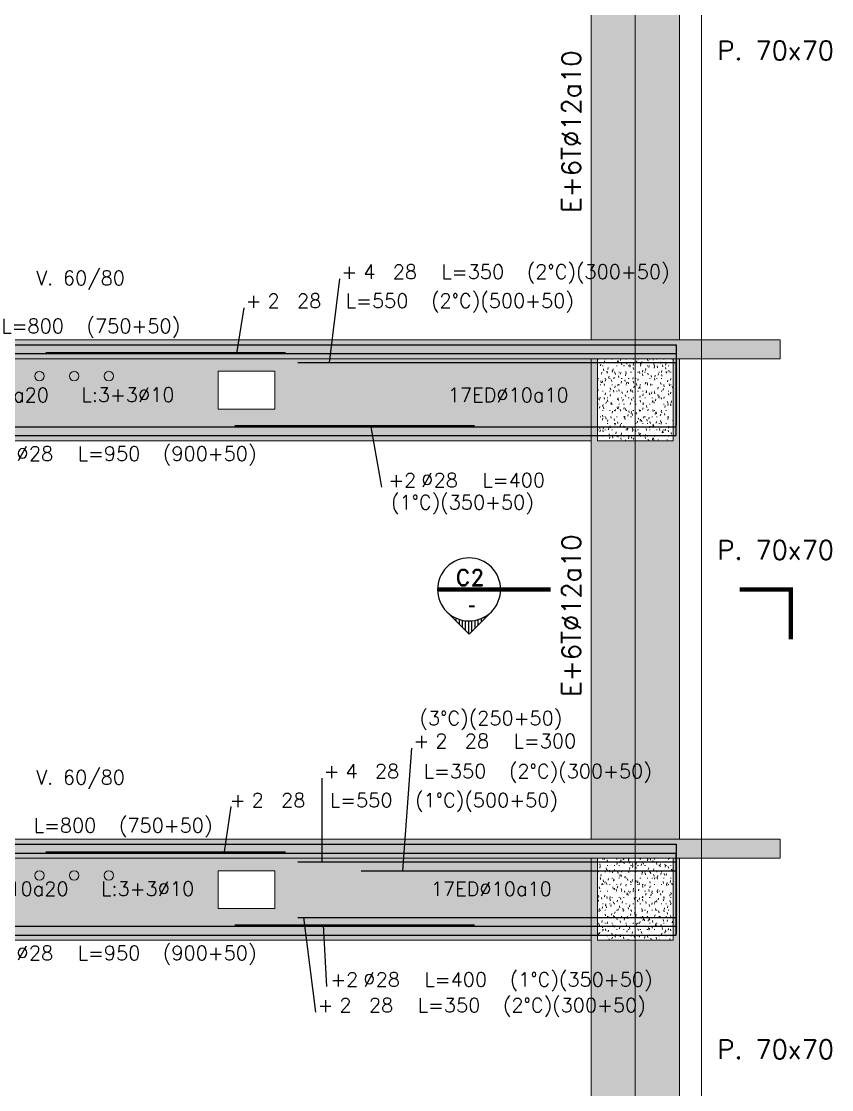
# Model space of a CAD drawing. Extents: x -9609 to 18865, y -11714 to 16567.
# Drawn here: x 2605 to 3248, y 2562 to 3409 of the extents above; entities that cross this region are included whole.
import ezdxf
from ezdxf.enums import TextEntityAlignment as Align

# ---------------------------------------------------------------- set-up
doc = ezdxf.new("R2010")
doc.units = 0
doc.header["$LTSCALE"] = 30
doc.header["$MEASUREMENT"] = 0
doc.linetypes.add('EJEI$0$RLE-PROYECCION', pattern=[0.71438, 0.47625, -0.23813])
doc.layers.get('0').update_dxf_attribs({"linetype": 'CONTINUOUS'})
doc.layers.add('EJEI$0$RLA-ACHURADO', color=30, linetype='EJEI$0$RLE-PROYECCION', lineweight=15, transparency=0.7)
for name, color, linetype, lineweight in [('EJEI$0$RLA-CONTORNO', 30, 'CONTINUOUS', 15), ('EJEI$0$RLA-EJES', 1, 'CONTINUOUS', 9), ('EJEI$0$RLA-TEXTOS-1', 9, 'CONTINUOUS', 9)]:
    doc.layers.add(name, color=color, linetype=linetype, lineweight=lineweight)
for name, color, linetype in [('EJEI$0$RLA-CORTES', 5, 'CONTINUOUS'), ('EJEI$0$RLA-FE', 7, 'CONTINUOUS'), ('EJEI$0$RLA-TEXTOS-FE', 9, 'CONTINUOUS')]:
    doc.layers.add(name, color=color, linetype=linetype)
doc.styles.add('EJEI$0$RomanD', font='romand.shx', dxfattribs={"height": 31.5})
doc.styles.add('EJEI$0$RomanS', font='romans.shx', dxfattribs={"height": 11.25})
doc.styles.add('EJEI$0$Standard', font='txt')
pattern_1 = [(0, (-2025.082, -1558.006), (7.448, 5.08), [0.614, -4.971, 0.614, -4.971, -29.791]), (0, (-2025.082, -1558.006), (7.448, 5.08), [-11.172, 0.614, -10.557, 0.614, -4.971, -13.034]), (0, (-2025.082, -1558.006), (7.448, 5.08), [-27.929, 0.614, -3.109, 0.614, -8.695]), (101.948, (-2022.289, -1555.466), (-5.3358703, 15.057556), [1.484, -12.007, 1.484, -83.956]), (101.948, (-2022.289, -1555.466), (-5.3358703, 15.057556), [-14.974, -12.007, 1.484, -25.497, -44.968]), (101.948, (-2022.289, -1555.466), (-5.3358703, 15.057556), [-53.962, 1.484, -12.007, 1.484, -29.994]), (101.948, (-2022.289, -1555.466), (-5.3358703, 15.057556), [-68.936, -7.51, 1.484, -21]), (258.052, (-2021.358, -1545.306), (-2.1116062, -20.1370994), [1.484, -12.007, 1.484, -83.956]), (258.052, (-2021.358, -1545.306), (-2.1116062, -20.1370994), [-14.974, -12.007, 1.484, -25.497, -44.968]), (258.052, (-2021.358, -1545.306), (-2.1116062, -20.1370994), [-53.962, 1.484, -12.007, 1.484, -29.994]), (258.052, (-2021.358, -1545.306), (-2.1116062, -20.1370994), [-68.936, -7.51, 1.484, -21])]

# ---------------------------------------------------------------- blocks, each defined once
blk = doc.blocks.new('*U127')
at = {"layer": 'EJEI$0$RLA-FE'}
for p, q in [((0, 0), (0, 0)), ((0, 0), (218.21, 0)), ((218.21, 0), (268.21, 0)), ((268.21, 0), (300, 0)), ((300, 0), (300, -50))]:
    blk.add_line(p, q, dxfattribs=at)
at = {"layer": 'EJEI$0$RLA-FE', "color": 3, "style": 'EJEI$0$RomanS', "flags": 8}
for tag, p in [('F=', (32.87, 66.32)), ('NUM', (47.28, 66.32))]:
    blk.add_attdef(tag, text='', height=11.25, dxfattribs=at).set_placement(p, align=Align.RIGHT)
at = {"layer": 'EJEI$0$RLA-FE', "color": 3, "style": 'EJEI$0$RomanS'}
for tag, p, flags in [('PHI', (51.17, 66.54), 14), ('DIAM', (61.03, 66.32), 12), ('MINUS', (83.05, 66.32), 13), ('MARK', (96.44, 66.32), 13), ('TEXTO_FE1', (99.74, 66.32), 8), ('TEXTO_FE2', (167.26, 66.34), 8), ('TIPO', (148.8, -75.78), 13), ('NVECES', (134.93, -94.72), 13), ('NUMFE', (138.86, -114.48), 13), ('CAPA', (147.06, -133.6), 13), ('DESPLAZA', (328.34, -151.59), 13), ('ESPACIO', (334.39, -169.95), 13), ('CANT', (348.23, -188.75), 13)]:
    blk.add_attdef(tag, p, '', height=11.25, dxfattribs=dict(at, flags=flags))
blk = doc.blocks.new('*U122')
at = {"layer": 'EJEI$0$RLA-FE'}
for p, q in [((0, 0), (1018.21, 0)), ((1018.21, 0), (1068.21, 0)), ((1068.21, 0), (1100, 0)), ((1100, 0), (1100, 0))]:
    blk.add_line(p, q, dxfattribs=at)
at = {"layer": 'EJEI$0$RLA-FE', "color": 3, "style": 'EJEI$0$RomanS', "flags": 8}
for tag, p in [('F=', (555.67, 36.32)), ('NUM', (570.08, 36.32))]:
    blk.add_attdef(tag, text='', height=11.25, dxfattribs=at).set_placement(p, align=Align.RIGHT)
at = {"layer": 'EJEI$0$RLA-FE', "color": 3, "style": 'EJEI$0$RomanS'}
for tag, p, flags in [('PHI', (573.98, 36.54), 14), ('DIAM', (583.83, 36.32), 12), ('MINUS', (605.85, 36.32), 13), ('MARK', (619.24, 36.32), 13), ('TEXTO_FE1', (622.54, 36.32), 8), ('TEXTO_FE2', (690.07, 36.34), 8), ('TIPO', (548.8, -75.78), 13), ('NVECES', (534.93, -94.72), 13), ('NUMFE', (538.86, -114.48), 13), ('CAPA', (547.06, -133.6), 13), ('DESPLAZA', (278.34, -151.59), 13), ('ESPACIO', (284.39, -169.95), 13), ('CANT', (298.23, -188.75), 13)]:
    blk.add_attdef(tag, p, '', height=11.25, dxfattribs=dict(at, flags=flags))
blk = doc.blocks.new('*U44')
at = {"layer": 'EJEI$0$RLA-FE'}
for p, q in [((0, 0), (0, 0)), ((0, 0), (418.21, 0)), ((418.21, 0), (468.21, 0)), ((468.21, 0), (500, 0)), ((500, 0), (500, -50))]:
    blk.add_line(p, q, dxfattribs=at)
at = {"layer": 'EJEI$0$RLA-FE', "color": 3, "style": 'EJEI$0$RomanS', "flags": 8}
for tag, p in [('F=', (158.44, 36.32)), ('NUM', (172.85, 36.32))]:
    blk.add_attdef(tag, text='', height=11.25, dxfattribs=at).set_placement(p, align=Align.RIGHT)
at = {"layer": 'EJEI$0$RLA-FE', "color": 3, "style": 'EJEI$0$RomanS'}
for tag, p, flags in [('PHI', (176.74, 36.54), 14), ('DIAM', (186.6, 36.32), 12), ('MINUS', (208.62, 36.32), 13), ('MARK', (222.01, 36.32), 13), ('TEXTO_FE1', (225.31, 36.32), 8), ('TEXTO_FE2', (292.83, 36.34), 8), ('TIPO', (248.8, -75.78), 13), ('NVECES', (234.93, -94.72), 13), ('NUMFE', (238.86, -114.48), 13), ('CAPA', (247.06, -133.6), 13), ('DESPLAZA', (278.34, -151.59), 13), ('ESPACIO', (284.39, -169.95), 13), ('CANT', (298.23, -188.75), 13)]:
    blk.add_attdef(tag, p, '', height=11.25, dxfattribs=dict(at, flags=flags))
blk = doc.blocks.new('*U45')
at = {"layer": 'EJEI$0$RLA-FE', "color": 6}
blk.add_line((0, 1), (190, 1), dxfattribs=at)
at = {"layer": 'EJEI$0$RLA-FE', "color": 3, "style": 'EJEI$0$RomanS', "flags": 8}
for tag, p in [('(', (80.66, 9.14)), ('EMP', (99.68, 9.14)), (')', (118.99, 9.14))]:
    blk.add_attdef(tag, text='', height=11.25, dxfattribs=at).set_placement(p, align=Align.CENTER)
blk = doc.blocks.new('*U126')
at = {"layer": 'EJEI$0$RLA-FE'}
for p, q in [((0, 0), (668.21, 0)), ((668.21, 0), (718.21, 0)), ((718.21, 0), (750, 0)), ((750, 0), (750, -50))]:
    blk.add_line(p, q, dxfattribs=at)
at = {"layer": 'EJEI$0$RLA-FE', "color": 3, "style": 'EJEI$0$RomanS', "flags": 8}
for tag, p in [('F=', (173.55, 9.32)), ('NUM', (187.96, 9.32))]:
    blk.add_attdef(tag, text='', height=11.25, dxfattribs=at).set_placement(p, align=Align.RIGHT)
at = {"layer": 'EJEI$0$RLA-FE', "color": 3, "style": 'EJEI$0$RomanS'}
for tag, p, flags in [('PHI', (191.85, 9.54), 14), ('DIAM', (201.71, 9.32), 12), ('MINUS', (223.73, 9.32), 13), ('MARK', (237.12, 9.32), 13), ('TEXTO_FE1', (240.42, 9.32), 8), ('TEXTO_FE2', (307.94, 9.34), 8), ('TIPO', (373.8, -75.78), 13), ('NVECES', (359.93, -94.72), 13), ('NUMFE', (363.86, -114.48), 13), ('CAPA', (372.06, -133.6), 13), ('DESPLAZA', (278.34, -151.59), 13), ('ESPACIO', (284.39, -169.95), 13), ('CANT', (298.23, -188.75), 13)]:
    blk.add_attdef(tag, p, '', height=11.25, dxfattribs=dict(at, flags=flags))
blk = doc.blocks.new('*U128')
at = {"layer": 'EJEI$0$RLA-FE'}
for p, q in [((0, 0), (0, 0)), ((0, 0), (168.21, 0)), ((168.21, 0), (218.21, 0)), ((218.21, 0), (250, 0)), ((250, 0), (250, -50))]:
    blk.add_line(p, q, dxfattribs=at)
at = {"layer": 'EJEI$0$RLA-FE', "color": 3, "style": 'EJEI$0$RomanS'}
for tag, p, flags in [('TEXTO_FE2', (46.3, 115.34), 8), ('PHI', (72.42, 97.49), 14), ('DIAM', (82.27, 97.27), 12), ('MINUS', (104.29, 97.27), 13), ('MARK', (117.68, 97.27), 13), ('TEXTO_FE1', (120.99, 97.27), 8), ('TIPO', (123.8, -75.78), 13), ('NVECES', (109.93, -94.72), 13), ('NUMFE', (113.86, -114.48), 13), ('CAPA', (122.06, -133.6), 13), ('DESPLAZA', (278.34, -151.59), 13), ('ESPACIO', (284.39, -169.95), 13), ('CANT', (298.23, -188.75), 13)]:
    blk.add_attdef(tag, p, '', height=11.25, dxfattribs=dict(at, flags=flags))
at = {"layer": 'EJEI$0$RLA-FE', "color": 3, "style": 'EJEI$0$RomanS', "flags": 8}
for tag, p in [('F=', (54.11, 97.27)), ('NUM', (68.52, 97.27))]:
    blk.add_attdef(tag, text='', height=11.25, dxfattribs=at).set_placement(p, align=Align.RIGHT)
blk = doc.blocks.new('*U139')
at = {"layer": 'EJEI$0$RLA-FE'}
for p, q in [((0, 0), (0, 0)), ((0, 0), (218.21, 0)), ((218.21, 0), (268.21, 0)), ((268.21, 0), (300, 0)), ((300, 0), (300, -50))]:
    blk.add_line(p, q, dxfattribs=at)
at = {"layer": 'EJEI$0$RLA-FE', "color": 3, "style": 'EJEI$0$RomanS', "flags": 8}
for tag, p in [('F=', (46.98, 66.32)), ('NUM', (61.39, 66.32))]:
    blk.add_attdef(tag, text='', height=11.25, dxfattribs=at).set_placement(p, align=Align.RIGHT)
at = {"layer": 'EJEI$0$RLA-FE', "color": 3, "style": 'EJEI$0$RomanS'}
for tag, p, flags in [('PHI', (65.28, 66.54), 14), ('DIAM', (75.14, 66.32), 12), ('MINUS', (97.16, 66.32), 13), ('MARK', (110.55, 66.32), 13), ('TEXTO_FE1', (113.85, 66.32), 8), ('TEXTO_FE2', (181.37, 66.34), 8), ('TIPO', (148.8, -75.78), 13), ('NVECES', (134.93, -94.72), 13), ('NUMFE', (138.86, -114.48), 13), ('CAPA', (147.06, -133.6), 13), ('DESPLAZA', (328.34, -151.59), 13), ('ESPACIO', (334.39, -169.95), 13), ('CANT', (348.23, -188.75), 13)]:
    blk.add_attdef(tag, p, '', height=11.25, dxfattribs=dict(at, flags=flags))
blk = doc.blocks.new('*U138')
at = {"layer": 'EJEI$0$RLA-FE'}
for p, q in [((0, 0), (0, 0)), ((0, 0), (418.21, 0)), ((418.21, 0), (468.21, 0)), ((468.21, 0), (500, 0)), ((500, 0), (500, -50))]:
    blk.add_line(p, q, dxfattribs=at)
at = {"layer": 'EJEI$0$RLA-FE', "color": 3, "style": 'EJEI$0$RomanS', "flags": 8}
for tag, p in [('F=', (171.08, 36.32)), ('NUM', (185.49, 36.32))]:
    blk.add_attdef(tag, text='', height=11.25, dxfattribs=at).set_placement(p, align=Align.RIGHT)
at = {"layer": 'EJEI$0$RLA-FE', "color": 3, "style": 'EJEI$0$RomanS'}
for tag, p, flags in [('PHI', (189.38, 36.54), 14), ('DIAM', (199.24, 36.32), 12), ('MINUS', (221.26, 36.32), 13), ('MARK', (234.65, 36.32), 13), ('TEXTO_FE1', (237.95, 36.32), 8), ('TEXTO_FE2', (305.47, 36.34), 8), ('TIPO', (248.8, -75.78), 13), ('NVECES', (234.93, -94.72), 13), ('NUMFE', (238.86, -114.48), 13), ('CAPA', (247.06, -133.6), 13), ('DESPLAZA', (278.34, -151.59), 13), ('ESPACIO', (284.39, -169.95), 13), ('CANT', (298.23, -188.75), 13)]:
    blk.add_attdef(tag, p, '', height=11.25, dxfattribs=dict(at, flags=flags))
blk = doc.blocks.new('*U137')
at = {"layer": 'EJEI$0$RLA-FE'}
for p, q in [((0, 0), (668.21, 0)), ((668.21, 0), (718.21, 0)), ((718.21, 0), (750, 0)), ((750, 0), (750, -50))]:
    blk.add_line(p, q, dxfattribs=at)
at = {"layer": 'EJEI$0$RLA-FE', "color": 3, "style": 'EJEI$0$RomanS', "flags": 8}
for tag, p in [('F=', (147.89, 9.32)), ('NUM', (162.3, 9.32))]:
    blk.add_attdef(tag, text='', height=11.25, dxfattribs=at).set_placement(p, align=Align.RIGHT)
at = {"layer": 'EJEI$0$RLA-FE', "color": 3, "style": 'EJEI$0$RomanS'}
for tag, p, flags in [('PHI', (166.2, 9.54), 14), ('DIAM', (176.05, 9.32), 12), ('MINUS', (198.07, 9.32), 13), ('MARK', (211.46, 9.32), 13), ('TEXTO_FE1', (214.76, 9.32), 8), ('TEXTO_FE2', (282.29, 9.34), 8), ('TIPO', (373.8, -75.78), 13), ('NVECES', (359.93, -94.72), 13), ('NUMFE', (363.86, -114.48), 13), ('CAPA', (372.06, -133.6), 13), ('DESPLAZA', (278.34, -151.59), 13), ('ESPACIO', (284.39, -169.95), 13), ('CANT', (298.23, -188.75), 13)]:
    blk.add_attdef(tag, p, '', height=11.25, dxfattribs=dict(at, flags=flags))
blk = doc.blocks.new('*U151')
at = {"layer": 'EJEI$0$RLA-FE'}
for p, q in [((0, 0), (918.21, 0)), ((918.21, 0), (968.21, 0)), ((968.21, 0), (1000, 0)), ((1000, 0), (1000, 0))]:
    blk.add_line(p, q, dxfattribs=at)
at = {"layer": 'EJEI$0$RLA-FE', "color": 3, "style": 'EJEI$0$RomanS', "flags": 8}
for tag, p in [('F=', (408.44, -47.89)), ('NUM', (422.85, -47.89))]:
    blk.add_attdef(tag, text='', height=11.25, dxfattribs=at).set_placement(p, align=Align.RIGHT)
at = {"layer": 'EJEI$0$RLA-FE', "color": 3, "style": 'EJEI$0$RomanS'}
for tag, p, flags in [('PHI', (426.74, -47.68), 12), ('DIAM', (436.6, -47.89), 12), ('MINUS', (458.62, -47.89), 13), ('MARK', (472.01, -47.89), 13), ('TEXTO_FE1', (475.31, -47.89), 8), ('TEXTO_FE2', (542.83, -47.88), 8), ('TIPO', (498.8, -57.92), 13), ('NVECES', (484.93, -76.86), 13), ('NUMFE', (488.86, -96.62), 13), ('CAPA', (497.06, -115.74), 13), ('DESPLAZA', (277.18, -134.17), 13), ('ESPACIO', (283.22, -152.53), 13), ('CANT', (297.06, -171.33), 13)]:
    blk.add_attdef(tag, p, '', height=11.25, dxfattribs=dict(at, flags=flags))
blk = doc.blocks.new('*U152')
at = {"layer": 'EJEI$0$RLA-FE'}
for p, q in [((350, 0), (350, 50)), ((0, 0), (0, 0)), ((0, 0), (268.21, 0)), ((268.21, 0), (318.21, 0)), ((318.21, 0), (350, 0))]:
    blk.add_line(p, q, dxfattribs=at)
at = {"layer": 'EJEI$0$RLA-FE', "color": 3, "style": 'EJEI$0$RomanS', "flags": 8}
for tag, p in [('F=', (83.44, -47.89)), ('NUM', (97.85, -47.89))]:
    blk.add_attdef(tag, text='', height=11.25, dxfattribs=at).set_placement(p, align=Align.RIGHT)
at = {"layer": 'EJEI$0$RLA-FE', "color": 3, "style": 'EJEI$0$RomanS'}
for tag, p, flags in [('PHI', (101.74, -47.68), 12), ('DIAM', (111.6, -47.89), 12), ('MINUS', (133.62, -47.89), 13), ('MARK', (147.01, -47.89), 13), ('TEXTO_FE1', (150.31, -47.89), 8), ('TEXTO_FE2', (217.83, -47.88), 8), ('TIPO', (173.8, -57.92), 13), ('NVECES', (159.93, -76.86), 13), ('NUMFE', (163.86, -96.62), 13), ('CAPA', (172.06, -115.74), 13), ('DESPLAZA', (277.18, -134.17), 13), ('ESPACIO', (283.22, -152.53), 13), ('CANT', (297.06, -171.33), 13)]:
    blk.add_attdef(tag, p, '', height=11.25, dxfattribs=dict(at, flags=flags))
blk = doc.blocks.new('*U153')
at = {"layer": 'EJEI$0$RLA-FE'}
for p, q in [((900, 0), (900, 50)), ((0, 0), (818.21, 0)), ((818.21, 0), (868.21, 0)), ((868.21, 0), (900, 0))]:
    blk.add_line(p, q, dxfattribs=at)
at = {"layer": 'EJEI$0$RLA-FE', "color": 3, "style": 'EJEI$0$RomanS'}
for tag, p, flags in [('PHI', (376.74, -19.68), 12), ('DIAM', (386.6, -19.89), 12), ('MINUS', (408.62, -19.89), 13), ('MARK', (422.01, -19.89), 13), ('TEXTO_FE1', (425.31, -19.89), 8), ('TEXTO_FE2', (492.83, -19.88), 8), ('TIPO', (448.8, -57.92), 13), ('NVECES', (434.93, -76.86), 13), ('NUMFE', (438.86, -96.62), 13), ('CAPA', (447.06, -115.74), 13), ('DESPLAZA', (277.18, -134.17), 13), ('ESPACIO', (283.22, -152.53), 13), ('CANT', (297.06, -171.33), 13)]:
    blk.add_attdef(tag, p, '', height=11.25, dxfattribs=dict(at, flags=flags))
at = {"layer": 'EJEI$0$RLA-FE', "color": 3, "style": 'EJEI$0$RomanS', "flags": 8}
for tag, p in [('F=', (358.44, -19.89)), ('NUM', (372.85, -19.89))]:
    blk.add_attdef(tag, text='', height=11.25, dxfattribs=at).set_placement(p, align=Align.RIGHT)
blk = doc.blocks.new('*U118')
at = {"layer": 'EJEI$0$RLA-FE'}
for p, q in [((0, 0), (0, 0)), ((0, 0), (218.21, 0)), ((218.21, 0), (268.21, 0)), ((268.21, 0), (300, 0)), ((300, 0), (300, -50))]:
    blk.add_line(p, q, dxfattribs=at)
at = {"layer": 'EJEI$0$RLA-FE', "color": 3, "style": 'EJEI$0$RomanS', "text_generation_flag": 2}
for tag, p, flags in [('NUMFE', (138.86, 256.04), 13), ('NVECES', (134.93, 236.27), 13), ('TIPO', (148.8, 217.34), 13), ('TEXTO_FE1', (94.96, 75.23), 8), ('TEXTO_FE2', (162.48, 75.22), 8), ('PHI', (46.39, 75.02), 14), ('DIAM', (56.25, 75.23), 12), ('MINUS', (78.27, 75.23), 13), ('MARK', (91.66, 75.23), 13)]:
    blk.add_attdef(tag, p, '', height=11.25, rotation=180, dxfattribs=dict(at, flags=flags))
at = {"layer": 'EJEI$0$RLA-FE', "color": 3, "style": 'EJEI$0$RomanS', "text_generation_flag": 2, "flags": 8}
for tag, p in [('F=', (28.09, 75.23)), ('NUM', (42.5, 75.23))]:
    blk.add_attdef(tag, text='', height=11.25, rotation=180, dxfattribs=at).set_placement(p, align=Align.RIGHT)
at = {"layer": 'EJEI$0$RLA-FE', "color": 3, "style": 'EJEI$0$RomanS', "flags": 13}
for tag, p in [('CAPA', (147.06, -133.6)), ('DESPLAZA', (328.34, -151.59)), ('ESPACIO', (334.39, -169.95)), ('CANT', (348.23, -188.75))]:
    blk.add_attdef(tag, p, '', height=11.25, dxfattribs=at)
blk = doc.blocks.new('*U162')
at = {"layer": 'EJEI$0$RLA-FE'}
for p, q in [((350, 0), (350, 50)), ((0, 0), (0, 0)), ((0, 0), (268.21, 0)), ((268.21, 0), (318.21, 0)), ((318.21, 0), (350, 0))]:
    blk.add_line(p, q, dxfattribs=at)
at = {"layer": 'EJEI$0$RLA-FE', "color": 3, "style": 'EJEI$0$RomanS', "flags": 8}
for tag, p in [('F=', (129.4, -47.89)), ('NUM', (143.81, -47.89))]:
    blk.add_attdef(tag, text='', height=11.25, dxfattribs=at).set_placement(p, align=Align.RIGHT)
at = {"layer": 'EJEI$0$RLA-FE', "color": 3, "style": 'EJEI$0$RomanS'}
for tag, p, flags in [('PHI', (147.7, -47.68), 12), ('DIAM', (157.56, -47.89), 12), ('MINUS', (179.58, -47.89), 13), ('MARK', (192.97, -47.89), 13), ('TEXTO_FE1', (196.27, -47.89), 8), ('TIPO', (173.8, -57.92), 13), ('TEXTO_FE2', (123.72, -65.45), 8), ('NVECES', (159.93, -76.86), 13), ('NUMFE', (163.86, -96.62), 13), ('CAPA', (172.06, -115.74), 13), ('DESPLAZA', (277.18, -134.17), 13), ('ESPACIO', (283.22, -152.53), 13), ('CANT', (297.06, -171.33), 13)]:
    blk.add_attdef(tag, p, '', height=11.25, dxfattribs=dict(at, flags=flags))
blk = doc.blocks.new('*X61')
at = {"color": 0}
for p, q in [((2590, 1330.49), (2590, 1340.36)), ((2592.5, 1330.42), (2592.5, 1338.86)), ((2580, 1328.19), (2580, 1330.36)), ((2582.5, 1329.19), (2582.5, 1332.86)), ((2585, 1329.89), (2585, 1335.36)), ((2587.5, 1330.32), (2587.5, 1337.86)), ((2595, 1330.09), (2595, 1336.36)), ((2597.5, 1329.5), (2597.5, 1333.86)), ((2600, 1328.62), (2600, 1331.36)), ((2575, 1325.12), (2575, 1325.36)), ((2577.5, 1326.85), (2577.5, 1327.86)), ((2602.5, 1327.43), (2602.5, 1328.86)), ((2605, 1325.87), (2605, 1326.36)), ((2607.5, 1323.83), (2607.5, 1323.86))]:
    blk.add_line(p, q, dxfattribs=at)
blk = doc.blocks.new('*U63')
at = {"layer": 'EJEI$0$RLA-CORTES', "color": 2, "linetype": 'Continuous'}
for p, q in [((-112.32, -17.68), (-94.64, -35.36)), ((-94.64, -35.36), (-76.97, -17.68))]:
    blk.add_line(p, q, dxfattribs=at)
at = {"layer": 'EJEI$0$RLA-CORTES', "color": 2, "linetype": 'Continuous', "const_width": 3.5}
blk.add_lwpolyline([(-119.64, 0), (-30, 0)], dxfattribs=at)
at = {"layer": 'EJEI$0$RLA-CORTES', "color": 2, "const_width": 3.51}
blk.add_lwpolyline([(160.47, -39.53), (160.47, 0), (120, 0)], dxfattribs=at)
at = {"layer": 'EJEI$0$RLA-CORTES', "color": 1, "linetype": 'Continuous'}
blk.add_arc((-94.64, 0), 25, 315, 225, dxfattribs=at)
at = {"layer": 'EJEI$0$RLA-CORTES', "color": 2, "linetype": 'Continuous'}
blk.add_arc((-94.64, 0), 25, 225, 315, dxfattribs=at)
at = {"layer": 'EJEI$0$RLA-CORTES', "color": 2, "linetype": 'Continuous', "xscale": -1, "rotation": 180}
blk.add_blockref('*X61', (-2685.14, 1305.5), dxfattribs=at)
at = {"layer": 'EJEI$0$RLA-CORTES', "color": 3, "linetype": 'Continuous', "style": 'EJEI$0$RomanD', "flags": 12}
blk.add_attdef('CORTE', text='', height=13, dxfattribs=at).set_placement((-93.94, 9.42), align=Align.MIDDLE_CENTER)
at = {"layer": 'EJEI$0$RLA-CORTES', "color": 3, "linetype": 'Continuous', "style": 'EJEI$0$Standard', "flags": 12}
blk.add_attdef('PLANO', text='', height=13, dxfattribs=at).set_placement((-92.47, -18.36), align=Align.CENTER)
at = {"layer": 'EJEI$0$RLA-CORTES', "color": 3, "linetype": 'Continuous', "style": 'EJEI$0$RomanD', "flags": 13}
blk.add_attdef('NUM', text='', height=13, dxfattribs=at).set_placement((-18.67, -47.91), align=Align.MIDDLE)
blk = doc.blocks.new('EJEI')
at = {"layer": 'EJEI$0$RLA-ACHURADO'}
h = blk.add_hatch(dxfattribs=at)
h.set_pattern_fill('SAND - DENSE', color=256, style=0, pattern_type=2)
h.set_pattern_definition(pattern_1)
h.paths.add_polyline_path([(440.2, 787), (445.18, 787), (445.18, 1168), (440.2, 1168), (440.2, 1103), (380.2, 1103), (380.2, 1168), (375.18, 1168), (375.18, 787), (380.2, 787)], flags=0)
h = blk.add_hatch(dxfattribs=at)
h.set_pattern_fill('SAND - DENSE', color=256, style=0, pattern_type=2)
h.set_pattern_definition(pattern_1)
h.paths.add_polyline_path([(-1011.59, 772), (525.18, 772), (525.18, 787), (-1204.8, 787), (-1204.8, 772)], flags=0)
h = blk.add_hatch(dxfattribs=at)
h.set_pattern_fill('SAND - DENSE', color=256, style=0, pattern_type=2)
h.set_pattern_definition([(0, (-1300.082, -1954.006), (7.448, 5.08), [0.614, -4.971, 0.614, -4.971, -29.791]), (0, (-1300.082, -1954.006), (7.448, 5.08), [-11.172, 0.614, -10.557, 0.614, -4.971, -13.034]), (0, (-1300.082, -1954.006), (7.448, 5.08), [-27.929, 0.614, -3.109, 0.614, -8.695]), (101.948, (-1297.289, -1951.466), (-5.3358703, 15.057556), [1.484, -12.007, 1.484, -83.956]), (101.948, (-1297.289, -1951.466), (-5.3358703, 15.057556), [-14.974, -12.007, 1.484, -25.497, -44.968]), (101.948, (-1297.289, -1951.466), (-5.3358703, 15.057556), [-53.962, 1.484, -12.007, 1.484, -29.994]), (101.948, (-1297.289, -1951.466), (-5.3358703, 15.057556), [-68.936, -7.51, 1.484, -21]), (258.052, (-1296.358, -1941.306), (-2.1116062, -20.1370994), [1.484, -12.007, 1.484, -83.956]), (258.052, (-1296.358, -1941.306), (-2.1116062, -20.1370994), [-14.974, -12.007, 1.484, -25.497, -44.968]), (258.052, (-1296.358, -1941.306), (-2.1116062, -20.1370994), [-53.962, 1.484, -12.007, 1.484, -29.994]), (258.052, (-1296.358, -1941.306), (-2.1116062, -20.1370994), [-68.936, -7.51, 1.484, -21])])
h.paths.add_polyline_path([(-148.98, 732), (-193.98, 732), (-193.98, 762), (-148.98, 762)])
h.paths.add_polyline_path([(375.18, 707), (375.18, 772), (-444.82, 772), (-444.82, 707)])
h.paths.add_polyline_path([(124.35, 762), (124.35, 732), (79.35, 732), (79.35, 762)])
h = blk.add_hatch(dxfattribs=at)
h.set_pattern_fill('SAND - DENSE', color=256, style=0, pattern_type=2)
h.set_pattern_definition(pattern_1)
h.paths.add_polyline_path([(445.18, 391), (445.18, 772), (440.2, 772), (440.2, 707), (380.2, 707), (380.2, 772), (375.18, 772), (375.18, 391)], flags=0)
h = blk.add_hatch(dxfattribs=at)
h.set_pattern_fill('SAND - DENSE', color=256, style=0, pattern_type=2)
h.set_pattern_definition(pattern_1)
h.paths.add_polyline_path([(380.2, 707), (440.2, 707), (440.2, 772), (380.2, 772)], flags=0)
h = blk.add_hatch(dxfattribs=at)
h.set_pattern_fill('SAND - DENSE', color=256, style=0, pattern_type=2)
h.set_pattern_definition(pattern_1)
h.paths.add_polyline_path([(-191.25, 376), (525.18, 376), (525.18, 391), (-1239.82, 391), (-1239.82, 376), (-1011.59, 376)], flags=0)
h = blk.add_hatch(dxfattribs=at)
h.set_pattern_fill('SAND - DENSE', color=256, style=0, pattern_type=2)
h.set_pattern_definition([(0, (-1300.082, -2350.006), (7.448, 5.08), [0.614, -4.971, 0.614, -4.971, -29.791]), (0, (-1300.082, -2350.006), (7.448, 5.08), [-11.172, 0.614, -10.557, 0.614, -4.971, -13.034]), (0, (-1300.082, -2350.006), (7.448, 5.08), [-27.929, 0.614, -3.109, 0.614, -8.695]), (101.948, (-1297.289, -2347.466), (-5.3358703, 15.057556), [1.484, -12.007, 1.484, -83.956]), (101.948, (-1297.289, -2347.466), (-5.3358703, 15.057556), [-14.974, -12.007, 1.484, -25.497, -44.968]), (101.948, (-1297.289, -2347.466), (-5.3358703, 15.057556), [-53.962, 1.484, -12.007, 1.484, -29.994]), (101.948, (-1297.289, -2347.466), (-5.3358703, 15.057556), [-68.936, -7.51, 1.484, -21]), (258.052, (-1296.358, -2337.306), (-2.1116062, -20.1370994), [1.484, -12.007, 1.484, -83.956]), (258.052, (-1296.358, -2337.306), (-2.1116062, -20.1370994), [-14.974, -12.007, 1.484, -25.497, -44.968]), (258.052, (-1296.358, -2337.306), (-2.1116062, -20.1370994), [-53.962, 1.484, -12.007, 1.484, -29.994]), (258.052, (-1296.358, -2337.306), (-2.1116062, -20.1370994), [-68.936, -7.51, 1.484, -21])])
h.paths.add_polyline_path([(-148.98, 336), (-193.98, 336), (-193.98, 366), (-148.98, 366)])
h.paths.add_polyline_path([(375.18, 311), (375.18, 376), (-444.82, 376), (-444.82, 311)])
h.paths.add_polyline_path([(124.35, 366), (124.35, 336), (79.35, 336), (79.35, 366)])
h = blk.add_hatch(dxfattribs=at)
h.set_pattern_fill('SAND - DENSE', color=256, style=0, pattern_type=2)
h.set_pattern_definition(pattern_1)
h.paths.add_polyline_path([(440.2, -5), (445.18, -5), (445.18, 376), (440.2, 376), (440.2, 311), (380.2, 311), (380.2, 376), (375.18, 376), (375.18, -5), (420.18, -5)], flags=0)
h = blk.add_hatch(dxfattribs=at)
h.set_pattern_fill('SAND - DENSE', color=256, style=0, pattern_type=2)
h.set_pattern_definition(pattern_1)
h.paths.add_polyline_path([(440.2, 311), (440.2, 376), (380.2, 376), (380.2, 311)], flags=0)
at = {"layer": 'EJEI$0$RLA-CONTORNO'}
for p, q in [((375.18, 787), (375.18, 1168)), ((445.18, 1168), (445.18, 787)), ((525.18, 787), (-1204.8, 787)), ((525.18, 772), (525.18, 787)), ((-449.8, 772), (380.2, 772)), ((375.18, 391), (375.18, 772)), ((380.2, 772), (380.2, 707)), ((440.2, 772), (380.21, 772)), ((440.2, 772), (525.18, 772)), ((440.2, 707), (440.2, 772)), ((445.18, 772), (445.18, 391)), ((375.18, 707), (-444.8, 707)), ((380.2, 707), (440.2, 707)), ((525.18, 391), (-1239.82, 391)), ((525.18, 376), (525.18, 391)), ((-449.8, 376), (380.2, 376)), ((375.18, -5), (375.18, 376)), ((380.2, 376), (380.2, 311)), ((440.2, 376), (380.21, 376)), ((440.2, 376), (525.18, 376)), ((440.2, 311), (440.2, 376)), ((445.18, 376), (445.18, -5)), ((375.18, 311), (-444.8, 311)), ((380.2, 311), (440.2, 311))]:
    blk.add_line(p, q, dxfattribs=at)
for points in [[(79.35, 732), (124.35, 732), (124.35, 762), (79.35, 762)], [(79.35, 336), (124.35, 336), (124.35, 366), (79.35, 366)]]:
    blk.add_lwpolyline(points, close=True, dxfattribs=at)
for centre in [(-62.32, 758.25), (-34.82, 758.25), (-7.32, 758.25), (-62.32, 362.25), (-34.82, 362.25), (-7.32, 362.25)]:
    blk.add_circle(centre, 3.75, dxfattribs=at)
at = {"layer": 'EJEI$0$RLA-EJES'}
for p, q in [((410.2, -590.94), (410.2, 1463)), ((462.68, -724.49), (462.68, 1448))]:
    blk.add_line(p, q, dxfattribs=at)
at = {"layer": 'EJEI$0$RLA-FE', "color": 2}
for p, q in [((175.65, 835.32), (167.47, 769)), ((99.75, 812.32), (94.02, 776)), ((209.29, 670.11), (200.68, 718)), ((232.78, 463.27), (225.45, 366)), ((161.54, 439.32), (161.54, 373)), ((89.44, 416.8), (84.02, 381)), ((156.76, 253.77), (147.23, 329)), ((165.68, 274.11), (162.89, 323))]:
    blk.add_line(p, q, dxfattribs=at)
at = {"layer": 'EJEI$0$RLA-CORTES'}
ref = blk.add_blockref('*U63', (373.01, 589.03), dxfattribs=at)
ref.add_attrib('CORTE', 'C2', dxfattribs={"color": 3, "linetype": 'Continuous', "height": 13, "style": 'EJEI$0$RomanD'}).set_placement((279.07, 598.45), align=Align.MIDDLE_CENTER)
ref.add_attrib('PLANO', '-', dxfattribs={"color": 3, "linetype": 'Continuous', "height": 13, "style": 'EJEI$0$Standard'}).set_placement((280.54, 570.67), align=Align.CENTER)
at = {"layer": 'EJEI$0$RLA-FE'}
ref = blk.add_blockref('*U139', (142.68, 769), dxfattribs=at)
ref.add_attrib('DIAM', '28', (217.82, 835.32), dxfattribs={"color": 3, "height": 11.25, "style": 'EJEI$0$RomanS'})
ref.add_attrib('NUM', '4', dxfattribs={"color": 3, "height": 11.25, "style": 'EJEI$0$RomanS'}).set_placement((204.07, 835.32), align=Align.RIGHT)
ref.add_attrib('TEXTO_FE1', 'L=350', (256.53, 835.32), dxfattribs={"color": 3, "height": 11.25, "style": 'EJEI$0$RomanS'})
ref.add_attrib('TEXTO_FE2', '(2°C)(300+50)', (324.06, 835.34), dxfattribs={"color": 3, "height": 11.25, "style": 'EJEI$0$RomanS'})
ref.add_attrib('F=', '+', dxfattribs={"color": 3, "height": 11.25, "style": 'EJEI$0$RomanS'}).set_placement((189.66, 835.32), align=Align.RIGHT)
for name, p in [('*U122', (-967.32, 776)), ('*U45', (-57.32, 776)), ('*U151', (-717.32, 718)), ('*U45', (92.68, 718)), ('*U122', (-967.32, 380)), ('*U45', (-57.32, 380)), ('*U151', (-717.32, 322)), ('*U45', (92.68, 322))]:
    blk.add_blockref(name, p, dxfattribs=at)
ref = blk.add_blockref('*U138', (-57.32, 776), dxfattribs=at)
ref.add_attrib('DIAM', '28', (141.92, 812.32), dxfattribs={"color": 3, "height": 11.25, "style": 'EJEI$0$RomanS'})
ref.add_attrib('NUM', '2', dxfattribs={"color": 3, "height": 11.25, "style": 'EJEI$0$RomanS'}).set_placement((128.17, 812.32), align=Align.RIGHT)
ref.add_attrib('TEXTO_FE1', 'L=550', (180.63, 812.32), dxfattribs={"color": 3, "height": 11.25, "style": 'EJEI$0$RomanS'})
ref.add_attrib('TEXTO_FE2', '(2°C)(500+50)', (248.16, 812.34), dxfattribs={"color": 3, "height": 11.25, "style": 'EJEI$0$RomanS'})
ref.add_attrib('F=', '+', dxfattribs={"color": 3, "height": 11.25, "style": 'EJEI$0$RomanS'}).set_placement((113.76, 812.32), align=Align.RIGHT)
ref = blk.add_blockref('*U137', (-307.32, 783), dxfattribs=at)
ref.add_attrib('TEXTO_FE1', 'L=800', (-92.55, 792.32), dxfattribs={"color": 3, "height": 11.25, "style": 'EJEI$0$RomanS'})
ref.add_attrib('TEXTO_FE2', '(750+50)', (-25.03, 792.34), dxfattribs={"color": 3, "height": 11.25, "style": 'EJEI$0$RomanS'})
ref = blk.add_blockref('*U162', (92.68, 718), dxfattribs=at)
ref.add_attrib('DIAM', '28', (250.24, 670.11), dxfattribs={"color": 3, "height": 11.25, "style": 'EJEI$0$RomanS'})
ref.add_attrib('NUM', '+2', dxfattribs={"color": 3, "height": 11.25, "style": 'EJEI$0$RomanS'}).set_placement((236.49, 670.11), align=Align.RIGHT)
ref.add_attrib('TEXTO_FE1', 'L=400', (288.96, 670.11), dxfattribs={"color": 3, "height": 11.25, "style": 'EJEI$0$RomanS'})
ref.add_attrib('TEXTO_FE2', '(1°C)(350+50)', (216.4, 652.55), dxfattribs={"color": 3, "height": 11.25, "style": 'EJEI$0$RomanS'})
ref.add_attrib('PHI', '%%C', (240.39, 670.32), dxfattribs={"color": 3, "height": 11.25, "style": 'EJEI$0$RomanS'})
ref = blk.add_blockref('*U153', (-457.32, 711), dxfattribs=at)
ref.add_attrib('DIAM', '28', (-70.72, 691.11), dxfattribs={"color": 3, "height": 11.25, "style": 'EJEI$0$RomanS'})
ref.add_attrib('TEXTO_FE1', 'L=950', (-32, 691.11), dxfattribs={"color": 3, "height": 11.25, "style": 'EJEI$0$RomanS'})
ref.add_attrib('TEXTO_FE2', '(900+50)', (35.52, 691.12), dxfattribs={"color": 3, "height": 11.25, "style": 'EJEI$0$RomanS'})
ref.add_attrib('PHI', '%%C', (-80.57, 691.32), dxfattribs={"color": 3, "height": 11.25, "style": 'EJEI$0$RomanS'})
ref = blk.add_blockref('*U128', (192.68, 366), dxfattribs=at)
ref.add_attrib('DIAM', '28', (274.96, 463.27), dxfattribs={"color": 3, "height": 11.25, "style": 'EJEI$0$RomanS'})
ref.add_attrib('NUM', '2', dxfattribs={"color": 3, "height": 11.25, "style": 'EJEI$0$RomanS'}).set_placement((261.21, 463.27), align=Align.RIGHT)
ref.add_attrib('TEXTO_FE1', 'L=300', (313.67, 463.27), dxfattribs={"color": 3, "height": 11.25, "style": 'EJEI$0$RomanS'})
ref.add_attrib('TEXTO_FE2', '(3°C)(250+50)', (238.99, 481.34), dxfattribs={"color": 3, "height": 11.25, "style": 'EJEI$0$RomanS'})
ref.add_attrib('F=', '+', dxfattribs={"color": 3, "height": 11.25, "style": 'EJEI$0$RomanS'}).set_placement((246.8, 463.27), align=Align.RIGHT)
ref = blk.add_blockref('*U127', (142.68, 373), dxfattribs=at)
ref.add_attrib('DIAM', '28', (203.71, 439.32), dxfattribs={"color": 3, "height": 11.25, "style": 'EJEI$0$RomanS'})
ref.add_attrib('NUM', '4', dxfattribs={"color": 3, "height": 11.25, "style": 'EJEI$0$RomanS'}).set_placement((189.96, 439.32), align=Align.RIGHT)
ref.add_attrib('TEXTO_FE1', 'L=350', (242.42, 439.32), dxfattribs={"color": 3, "height": 11.25, "style": 'EJEI$0$RomanS'})
ref.add_attrib('TEXTO_FE2', '(2°C)(300+50)', (309.95, 439.34), dxfattribs={"color": 3, "height": 11.25, "style": 'EJEI$0$RomanS'})
ref.add_attrib('F=', '+', dxfattribs={"color": 3, "height": 11.25, "style": 'EJEI$0$RomanS'}).set_placement((175.55, 439.32), align=Align.RIGHT)
ref = blk.add_blockref('*U44', (-57.32, 380), dxfattribs=at)
ref.add_attrib('DIAM', '28', (129.28, 416.32), dxfattribs={"color": 3, "height": 11.25, "style": 'EJEI$0$RomanS'})
ref.add_attrib('NUM', '2', dxfattribs={"color": 3, "height": 11.25, "style": 'EJEI$0$RomanS'}).set_placement((115.53, 416.32), align=Align.RIGHT)
ref.add_attrib('TEXTO_FE1', 'L=550', (168, 416.32), dxfattribs={"color": 3, "height": 11.25, "style": 'EJEI$0$RomanS'})
ref.add_attrib('TEXTO_FE2', '(1°C)(500+50)', (235.52, 416.34), dxfattribs={"color": 3, "height": 11.25, "style": 'EJEI$0$RomanS'})
ref.add_attrib('F=', '+', dxfattribs={"color": 3, "height": 11.25, "style": 'EJEI$0$RomanS'}).set_placement((101.12, 416.32), align=Align.RIGHT)
ref = blk.add_blockref('*U126', (-307.32, 387), dxfattribs=at)
ref.add_attrib('TEXTO_FE1', 'L=800', (-66.9, 396.32), dxfattribs={"color": 3, "height": 11.25, "style": 'EJEI$0$RomanS'})
ref.add_attrib('TEXTO_FE2', '(750+50)', (0.63, 396.34), dxfattribs={"color": 3, "height": 11.25, "style": 'EJEI$0$RomanS'})
ref = blk.add_blockref('*U118', (142.68, 329), dxfattribs=dict(at, xscale=-1, rotation=180))
ref.add_attrib('DIAM', '28', (198.93, 253.77), dxfattribs={"color": 3, "height": 11.25, "style": 'EJEI$0$RomanS'})
ref.add_attrib('NUM', '2', dxfattribs={"color": 3, "height": 11.25, "style": 'EJEI$0$RomanS'}).set_placement((185.18, 253.77), align=Align.RIGHT)
ref.add_attrib('TEXTO_FE1', 'L=350', (237.64, 253.77), dxfattribs={"color": 3, "height": 11.25, "style": 'EJEI$0$RomanS'})
ref.add_attrib('TEXTO_FE2', '(2°C)(300+50)', (305.17, 253.78), dxfattribs={"color": 3, "height": 11.25, "style": 'EJEI$0$RomanS'})
ref.add_attrib('F=', '+', dxfattribs={"color": 3, "height": 11.25, "style": 'EJEI$0$RomanS'}).set_placement((170.77, 253.77), align=Align.RIGHT)
ref = blk.add_blockref('*U153', (-457.32, 315), dxfattribs=at)
ref.add_attrib('DIAM', '28', (-70.72, 295.11), dxfattribs={"color": 3, "height": 11.25, "style": 'EJEI$0$RomanS'})
ref.add_attrib('TEXTO_FE1', 'L=950', (-32, 295.11), dxfattribs={"color": 3, "height": 11.25, "style": 'EJEI$0$RomanS'})
ref.add_attrib('TEXTO_FE2', '(900+50)', (35.52, 295.12), dxfattribs={"color": 3, "height": 11.25, "style": 'EJEI$0$RomanS'})
ref.add_attrib('PHI', '%%C', (-80.57, 295.32), dxfattribs={"color": 3, "height": 11.25, "style": 'EJEI$0$RomanS'})
ref = blk.add_blockref('*U152', (92.68, 322), dxfattribs=at)
ref.add_attrib('DIAM', '28', (204.28, 274.11), dxfattribs={"color": 3, "height": 11.25, "style": 'EJEI$0$RomanS'})
ref.add_attrib('NUM', '+2', dxfattribs={"color": 3, "height": 11.25, "style": 'EJEI$0$RomanS'}).set_placement((190.53, 274.11), align=Align.RIGHT)
ref.add_attrib('TEXTO_FE1', 'L=400', (243, 274.11), dxfattribs={"color": 3, "height": 11.25, "style": 'EJEI$0$RomanS'})
ref.add_attrib('TEXTO_FE2', '(1°C)(350+50)', (310.52, 274.12), dxfattribs={"color": 3, "height": 11.25, "style": 'EJEI$0$RomanS'})
ref.add_attrib('PHI', '%%C', (194.43, 274.32), dxfattribs={"color": 3, "height": 11.25, "style": 'EJEI$0$RomanS'})
at = {"layer": 'EJEI$0$RLA-TEXTOS-1', "char_height": 15, "width": 129.8188, "attachment_point": 2, "line_spacing_factor": 0.983083, "style": 'EJEI$0$RomanS'}
for insert in [(521.52, 1023.87), (521.52, 627.87), (521.52, 231.87)]:
    blk.add_mtext('P. 70x70', dxfattribs=dict(at, insert=insert))
at = {"layer": 'EJEI$0$RLA-TEXTOS-FE', "style": 'EJEI$0$RomanS'}
for p in [(366.87, 887.8), (366.87, 504)]:
    blk.add_text('E+6T∅12a10', height=15, rotation=90, dxfattribs=at).set_placement(p)
at = {"layer": 'EJEI$0$RLA-TEXTOS-FE', "color": 9, "style": 'EJEI$0$RomanS'}
for s, p in [('ED%%C10a20', (-93.19, 737.66)), ('L:3+3%%C10', (7.86, 737.81)), ('17ED%%C10a10', (309.41, 737.66)), ('ED%%C10a20', (-77.57, 346)), ('L:3+3%%C10', (23.48, 346.15)), ('17ED%%C10a10', (295.97, 346))]:
    blk.add_text(s, height=11.25, dxfattribs=at).set_placement(p, align=Align.CENTER)
at = {"layer": 'EJEI$0$RLA-TEXTOS-FE', "color": 9, "char_height": 11.25, "width": 112.8403, "attachment_point": 2, "line_spacing_factor": 0.941778, "style": 'EJEI$0$RomanS'}
for insert in [(-29.75, 841.67), (-29.75, 445.67)]:
    blk.add_mtext('V. 60/80', dxfattribs=dict(at, insert=insert))

msp = doc.modelspace()

# ---------------------------------------------------------------- block references
msp.add_blockref('EJEI', (2681.64, 2369.47))

doc.saveas('drawing.dxf')
